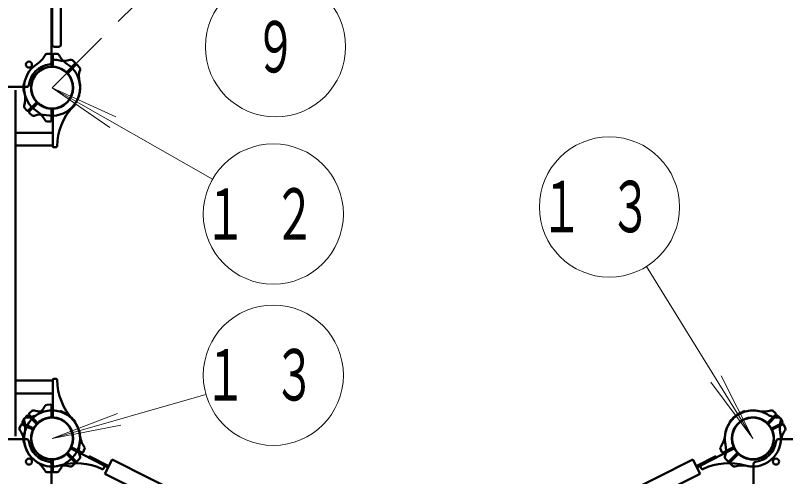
# Model space of a CAD drawing. Units: millimetres on the paper, scale 1:50. Extents: x -385 to 0, y -594 to 267.
# Drawn here: x -225.25 to -192.28, y 145.39 to 165.11 of the extents above; entities that cross this region are included whole.
import ezdxf
from ezdxf.enums import TextEntityAlignment as Align

# ---------------------------------------------------------------- set-up
doc = ezdxf.new("R2010")
doc.units = ezdxf.units.MM
doc.linetypes.add('USER2', pattern=[6, 3, -1, 1, -1])
doc.layers.add('LY_1', color=140, linetype='Continuous', lineweight=50)
doc.styles.add('ＭＳ ゴシック', font='')
doc.styles.get('ＭＳ ゴシック').set_extended_font_data('MS Gothic')

msp = doc.modelspace()

# ---------------------------------------------------------------- linework, layer by layer
at = {"layer": 'LY_1'}
for p, q in [((-223.683, 163.866), (-223.683, 175.166)), ((-223.303, 163.866), (-223.303, 175.166)), ((-223.713, 169.516), (-223.713, 163.108)), ((-223.403, 163.766), (-223.583, 163.766)), ((-223.755, 163.465), (-223.912, 163.459)), ((-223.713, 162.954), (-223.713, 163.425)), ((-223.653, 162.954), (-223.653, 163.425)), ((-223.612, 163.465), (-223.467, 163.46)), ((-223.042, 162.7), (-222.709, 163.033)), ((-222.999, 162.658), (-222.666, 162.991)), ((-222.71, 163.091), (-222.816, 163.19)), ((-222.609, 162.99), (-222.509, 162.883)), ((-224.867, 162.216), (-224.87, 162.216)), ((-231.183, 162.046), (-224.776, 162.046)), ((-225.253, 147.116), (-225.253, 161.916)), ((-224.867, 161.816), (-224.87, 161.816)), ((-224.367, 161.374), (-224.701, 161.041)), ((-224.325, 161.332), (-224.658, 160.999)), ((-222.705, 161.321), (-222.703, 161.319)), ((-224.758, 161.042), (-224.865, 161.157)), ((-224.657, 160.941), (-224.542, 160.834)), ((-223.713, 161.079), (-223.713, 160.608)), ((-223.653, 161.079), (-223.653, 159.507)), ((-222.988, 161.038), (-222.986, 161.036)), ((-223.755, 160.568), (-223.9, 160.573)), ((-223.653, 160.088), (-225.253, 160.088)), ((-223.653, 159.544), (-225.253, 159.544)), ((-223.611, 159.467), (-223.506, 159.473)), ((-223.653, 149.488), (-225.253, 149.488)), ((-223.653, 147.954), (-223.653, 149.525)), ((-223.611, 149.565), (-223.506, 149.559)), ((-223.653, 148.944), (-225.253, 148.944)), ((-223.755, 148.465), (-223.9, 148.46)), ((-223.713, 147.954), (-223.713, 148.425)), ((-224.657, 148.091), (-224.542, 148.198)), ((-223.333, 148.164), (-223.332, 148.167)), ((-194.034, 148.164), (-194.035, 148.167)), ((-192.71, 148.091), (-192.825, 148.198)), ((-224.947, 147.728), (-224.872, 147.866)), ((-224.758, 147.99), (-224.865, 147.875)), ((-224.367, 147.658), (-224.701, 147.991)), ((-224.325, 147.7), (-224.658, 148.033)), ((-222.988, 147.994), (-222.986, 147.996)), ((-222.975, 147.985), (-222.974, 147.988)), ((-222.705, 147.711), (-222.703, 147.714)), ((-194.661, 147.711), (-194.664, 147.714)), ((-194.391, 147.985), (-194.393, 147.988)), ((-194.379, 147.994), (-194.381, 147.996)), ((-193.042, 147.7), (-192.709, 148.033)), ((-192.999, 147.658), (-192.666, 147.991)), ((-192.609, 147.99), (-192.501, 147.875)), ((-192.42, 147.728), (-192.495, 147.866)), ((-225.011, 147.6), (-225.071, 147.468)), ((-224.535, 147.408), (-224.957, 147.619)), ((-224.508, 147.462), (-224.93, 147.673)), ((-192.858, 147.462), (-192.437, 147.673)), ((-192.831, 147.408), (-192.41, 147.619)), ((-192.356, 147.6), (-192.295, 147.468)), ((-224.867, 147.216), (-224.87, 147.216)), ((-231.183, 146.986), (-224.776, 146.986)), ((-224.867, 146.816), (-224.87, 146.816)), ((-186.183, 146.986), (-192.591, 146.986)), ((-222.858, 146.57), (-221.453, 145.867)), ((-222.831, 146.624), (-222.41, 146.413)), ((-222.356, 146.432), (-222.295, 146.565)), ((-194.508, 146.57), (-195.914, 145.867)), ((-195.011, 146.432), (-195.071, 146.565)), ((-194.535, 146.624), (-194.957, 146.413)), ((-223.713, 146.079), (-223.713, 145.608)), ((-223.653, 146.079), (-223.653, 145.608)), ((-223.042, 146.332), (-222.709, 145.999)), ((-222.999, 146.374), (-222.666, 146.041)), ((-222.609, 146.042), (-222.509, 146.149)), ((-222.123, 146.2), (-222.095, 146.258)), ((-221.283, 145.78), (-222.123, 146.2)), ((-221.254, 145.837), (-222.095, 146.258)), ((-221.42, 133.528), (-196.25, 146.113)), ((-221.42, 145.505), (-221.116, 146.113)), ((-208.683, 139.896), (-221.116, 146.113)), ((-195.946, 145.505), (-196.25, 146.113)), ((-196.113, 145.837), (-195.272, 146.258)), ((-196.084, 145.78), (-195.243, 146.2)), ((-195.243, 146.2), (-195.272, 146.258)), ((-194.758, 146.042), (-194.857, 146.149)), ((-194.367, 146.374), (-194.701, 146.041)), ((-194.325, 146.332), (-194.658, 145.999)), ((-223.713, 139.516), (-223.713, 145.924)), ((-222.71, 145.941), (-222.816, 145.842)), ((-221.436, 145.812), (-221.488, 145.72)), ((-195.931, 145.812), (-195.879, 145.72)), ((-194.657, 145.941), (-194.551, 145.842)), ((-193.653, 139.516), (-193.653, 145.924)), ((-223.755, 145.568), (-223.912, 145.573)), ((-223.612, 145.568), (-223.467, 145.573)), ((-209.444, 139.516), (-221.42, 145.505)), ((-221.116, 132.919), (-195.946, 145.505))]:
    msp.add_line(p, q, dxfattribs=at)
at = {"layer": 'LY_1', "color": 7, "linetype": 'USER2', "lineweight": 13}
msp.add_line((-223.683, 162.016), (-211.887, 173.812), dxfattribs=at)
at = {"layer": 'LY_1', "color": 7, "lineweight": 13}
for p, q in [((-223.683, 162.016), (-220.958, 160.763)), ((-223.683, 162.016), (-221.217, 160.308)), ((-216.818, 158.1), (-223.683, 162.016)), ((-198.243, 154.364), (-193.683, 147.016)), ((-193.683, 147.016), (-195.037, 149.693)), ((-193.683, 147.016), (-195.481, 149.418)), ((-217.097, 148.896), (-223.683, 147.016)), ((-223.683, 147.016), (-220.881, 148.088)), ((-223.683, 147.016), (-220.738, 147.585))]:
    msp.add_line(p, q, dxfattribs=at)
for centre in [(-214.117, 163.767), (-199.825, 156.914), (-214.212, 156.614), (-214.212, 149.72)]:
    msp.add_circle(centre, 3, dxfattribs=at)
at = {"layer": 'LY_1'}
for centre, radius in [((-224.673, 163.006), 0.13), ((-223.683, 162.016), 0.891), ((-223.683, 147.016), 0.891), ((-223.683, 147.016), 0.891), ((-193.683, 147.016), 0.891), ((-224.673, 146.026), 0.13), ((-192.693, 146.026), 0.13)]:
    msp.add_circle(centre, radius, dxfattribs=at)
for centre, radius, start, end in [((-223.583, 163.866), 0.1, 180, 270), ((-223.403, 163.866), 0.1, 270, 360), ((-224.873, 163.867), 1, 302.7272, 332.5412), ((-223.897, 163.36), 0.1, 92, 152.5412), ((-223.753, 163.425), 0.04, 0, 92), ((-223.683, 162.016), 1.2, 77.7272, 91.4325), ((-223.613, 163.425), 0.04, 88, 180), ((-223.47, 163.36), 0.1, 27.4588, 88), ((-223.47, 163.36), 0.1, 27.4588, 88), ((-223.216, 164.166), 1, 257.7272, 287.5412), ((-222.494, 163.867), 1, 207.4588, 237.2728), ((-222.884, 163.117), 0.1, 47, 107.5412), ((-223.683, 162.016), 1.2, 122.7272, 180), ((-223.683, 162.016), 1, 96.7872, 173.2128), ((-223.683, 162.016), 0.9, 94.2707, 180), ((-223.683, 162.016), 0.9, 49.2707, 135), ((-223.813, 163.108), 0.1, 276.7872, 0), ((-223.753, 162.954), 0.04, 274.2707, 0), ((-223.613, 162.954), 0.04, 180, 265.7293), ((-223.683, 162.016), 0.9, 0, 85.7293), ((-223.683, 162.016), 1.2, 0, 57.2728), ((-222.737, 163.062), 0.04, 315, 47), ((-222.638, 162.963), 0.04, 43, 135), ((-222.582, 162.815), 0.1, 342.4588, 43), ((-223.683, 162.016), 0.9, 135, 220.7293), ((-223.07, 162.728), 0.04, 229.2707, 315), ((-223.683, 162.016), 0.9, 315, 40.7293), ((-222.971, 162.629), 0.04, 135, 220.7293), ((-221.534, 162.484), 1, 162.4588, 192.2728), ((-224.87, 162.196), 0.02, 90, 171.3731), ((-223.683, 162.016), 1.2, 315, 12.2728), ((-223.683, 162.016), 1.22, 171.3731, 180), ((-223.683, 162.016), 1.22, 180, 188.6269), ((-223.683, 162.016), 1.2, 178.5675, 192.2728), ((-223.683, 162.016), 1.2, 180, 237.2728), ((-224.776, 162.146), 0.1, 270, 353.2128), ((-223.683, 162.016), 0.9, 180, 265.7293), ((-223.683, 162.016), 0.9, 274.2707, 0), ((-223.683, 162.016), 1.2, 317.7828, 0), ((-224.87, 161.836), 0.02, 188.6269, 270), ((-225.833, 161.548), 1, 342.4588, 12.2728), ((-224.784, 161.217), 0.1, 162.4588, 223), ((-224.396, 161.403), 0.04, 315, 40.7293), ((-224.297, 161.304), 0.04, 49.2707, 135), ((-223.683, 162.016), 0.9, 229.2707, 315), ((-223.683, 162.016), 1.22, 315, 323.6269), ((-222.717, 161.304), 0.02, 323.6269, 45), ((-224.729, 161.07), 0.04, 223, 315), ((-224.63, 160.971), 0.04, 135, 227), ((-224.873, 160.165), 1, 27.4588, 57.2728), ((-223.683, 162.016), 1.2, 257.7272, 315), ((-223.753, 161.079), 0.04, 0, 85.7293), ((-223.613, 161.079), 0.04, 94.2707, 180), ((-220.869, 159.463), 2.6, 137.7828, 178.9159), ((-222.972, 161.05), 0.02, 225, 306.3731), ((-223.683, 162.016), 1.22, 306.3731, 315), ((-224.483, 160.915), 0.1, 227, 287.5412), ((-224.151, 159.866), 1, 77.7272, 107.5412), ((-223.897, 160.673), 0.1, 207.4588, 268), ((-223.753, 160.608), 0.04, 268, 0), ((-223.613, 159.507), 0.04, 180, 273), ((-223.509, 159.513), 0.04, 273, 358.9158), ((-223.613, 149.525), 0.04, 87, 180), ((-223.509, 149.52), 0.04, 1.0841, 87), ((-220.869, 149.57), 2.6, 181.0842, 222.2172), ((-224.873, 148.867), 1, 302.7272, 332.5412), ((-223.897, 148.36), 0.1, 92, 152.5412), ((-223.753, 148.425), 0.04, 0, 92), ((-224.807, 148.908), 1, 270.8938, 300.7077), ((-224.63, 148.062), 0.04, 133, 225), ((-224.483, 148.117), 0.1, 72.4588, 133), ((-224.151, 149.166), 1, 252.4588, 282.2728), ((-223.683, 147.016), 1.2, 63.435, 120.7078), ((-223.683, 147.016), 1.2, 45, 102.2728), ((-223.314, 148.158), 0.02, 72.0619, 153.4349), ((-223.683, 147.016), 1.22, 63.435, 72.0619), ((-223.683, 147.016), 1.2, 6.1621, 63.435), ((-223.683, 147.016), 1.22, 54.808, 63.435), ((-193.683, 147.016), 1.2, 116.565, 173.8379), ((-193.683, 147.016), 1.2, 77.7272, 135), ((-193.683, 147.016), 1.22, 116.565, 125.192), ((-193.683, 147.016), 1.22, 107.9381, 116.565), ((-193.683, 147.016), 1.2, 59.2923, 116.565), ((-194.053, 148.158), 0.02, 26.565, 107.9381), ((-193.216, 149.166), 1, 257.7272, 287.5412), ((-192.56, 148.908), 1, 239.2922, 269.1062), ((-192.884, 148.117), 0.1, 47, 107.5412), ((-192.737, 148.062), 0.04, 315, 47), ((-224.912, 147.709), 0.04, 151.4349, 243.4349), ((-224.784, 147.815), 0.1, 137, 197.5412), ((-223.683, 147.016), 1.2, 122.7272, 180), ((-225.833, 147.484), 1, 347.7272, 17.5412), ((-224.79, 147.808), 0.1, 90.8938, 151.4349), ((-224.729, 147.963), 0.04, 45, 137), ((-223.683, 147.016), 0.9, 94.2707, 180), ((-223.683, 147.016), 0.9, 63.435, 149.1643), ((-223.683, 147.016), 0.9, 45, 130.7293), ((-223.753, 147.954), 0.04, 274.2707, 0), ((-223.613, 147.954), 0.04, 180, 265.7293), ((-223.683, 147.016), 0.9, 0, 85.7293), ((-223.683, 147.016), 0.9, 337.7056, 63.435), ((-222.972, 147.982), 0.02, 53.6269, 135), ((-222.992, 147.997), 0.02, 333.435, 54.808), ((-223.683, 147.016), 1.22, 45, 53.6269), ((-223.683, 147.016), 1.2, 347.7272, 45), ((-223.683, 147.016), 1.22, 36.3731, 45), ((-223.683, 147.016), 1.2, 0, 42.2172), ((-222.717, 147.728), 0.02, 315, 36.3731), ((-193.683, 147.016), 1.2, 135, 192.2728), ((-194.65, 147.728), 0.02, 143.6269, 225), ((-193.683, 147.016), 1.22, 135, 143.6269), ((-193.683, 147.016), 0.9, 116.565, 202.2944), ((-193.683, 147.016), 1.22, 126.3731, 135), ((-194.395, 147.982), 0.02, 45, 126.3731), ((-194.375, 147.997), 0.02, 125.192, 206.5651), ((-193.683, 147.016), 0.9, 49.2707, 135), ((-193.683, 147.016), 0.9, 30.8357, 116.565), ((-192.638, 147.963), 0.04, 43, 135), ((-192.577, 147.808), 0.1, 28.565, 89.1062), ((-191.534, 147.484), 1, 162.4588, 192.2728), ((-192.582, 147.815), 0.1, 342.4588, 43), ((-192.455, 147.709), 0.04, 296.565, 28.565), ((-224.98, 147.426), 0.1, 155.4349, 215.9761), ((-224.98, 147.426), 0.1, 155.4349, 215.9761), ((-224.975, 147.583), 0.04, 63.435, 155.4349), ((-223.683, 147.016), 0.9, 139.2707, 225), ((-224.553, 147.373), 0.04, 337.7056, 63.435), ((-224.49, 147.498), 0.04, 243.4349, 329.1643), ((-224.396, 147.629), 0.04, 319.2707, 45), ((-224.297, 147.728), 0.04, 225, 310.7293), ((-223.683, 147.016), 0.9, 319.2707, 45), ((-193.683, 147.016), 0.9, 135, 220.7293), ((-193.07, 147.728), 0.04, 229.2707, 315), ((-193.683, 147.016), 0.9, 315, 40.7293), ((-192.971, 147.629), 0.04, 135, 220.7293), ((-192.876, 147.498), 0.04, 210.8357, 296.565), ((-192.814, 147.373), 0.04, 116.565, 202.2944), ((-192.392, 147.583), 0.04, 24.565, 116.565), ((-192.386, 147.426), 0.1, 324.0239, 24.565), ((-192.386, 147.426), 0.1, 324.0239, 24.565), ((-225.871, 146.78), 1, 6.1621, 35.9761), ((-223.683, 147.016), 1.22, 171.3731, 180), ((-224.87, 147.196), 0.02, 90, 171.3731), ((-223.683, 147.016), 1.2, 167.7272, 181.4325), ((-223.683, 147.016), 0.9, 157.7056, 243.4349), ((-221.496, 147.252), 1, 186.1621, 215.9761), ((-195.871, 147.252), 1, 324.0239, 353.8379), ((-193.683, 147.016), 0.9, 296.565, 22.2944), ((-193.683, 147.016), 1.2, 358.5675, 12.2728), ((-191.496, 146.78), 1, 144.0239, 173.8379), ((-223.683, 147.016), 1.22, 180, 188.6269), ((-224.87, 146.836), 0.02, 188.6269, 270), ((-223.683, 147.016), 1.2, 180, 237.2728), ((-223.683, 147.016), 1.2, 186.1621, 243.4349), ((-224.776, 146.886), 0.1, 6.7872, 90), ((-223.683, 147.016), 1, 186.7872, 263.2128), ((-223.683, 147.016), 0.9, 180, 265.7293), ((-223.683, 147.016), 0.9, 274.2707, 0), ((-223.683, 147.016), 1.2, 302.7272, 0), ((-221.534, 146.548), 1, 167.7272, 197.5412), ((-195.833, 146.548), 1, 342.4588, 12.2728), ((-193.683, 147.016), 1, 276.7872, 353.2128), ((-193.683, 147.016), 1.2, 296.565, 353.8379), ((-192.591, 146.886), 0.1, 90, 173.2128), ((-223.683, 147.016), 0.9, 243.4349, 329.1643), ((-222.971, 146.403), 0.04, 139.2707, 225), ((-222.876, 146.534), 0.04, 63.435, 149.1643), ((-222.814, 146.66), 0.04, 157.7056, 243.4349), ((-222.392, 146.449), 0.04, 243.4349, 335.435), ((-222.386, 146.606), 0.1, 335.435, 35.9761), ((-194.98, 146.606), 0.1, 144.0239, 204.5651), ((-194.975, 146.449), 0.04, 204.5651, 296.565), ((-194.553, 146.66), 0.04, 296.565, 22.2944), ((-194.49, 146.534), 0.04, 30.8357, 116.565), ((-193.683, 147.016), 0.9, 210.8357, 296.565), ((-194.396, 146.403), 0.04, 315, 40.7293), ((-223.683, 147.016), 0.9, 225, 310.7293), ((-223.753, 146.079), 0.04, 0, 85.7293), ((-223.613, 146.079), 0.04, 94.2707, 180), ((-223.07, 146.304), 0.04, 45, 130.7293), ((-222.582, 146.217), 0.1, 317, 17.5412), ((-194.784, 146.217), 0.1, 162.4588, 223), ((-194.297, 146.304), 0.04, 49.2707, 135), ((-193.683, 147.016), 0.9, 229.2707, 315), ((-224.873, 145.165), 1, 27.4588, 57.2728), ((-223.683, 147.016), 1.2, 243.4349, 285.6522), ((-223.813, 145.924), 0.1, 0, 83.2128), ((-223.683, 147.016), 1.2, 268.5675, 282.2728), ((-223.216, 144.866), 1, 72.4588, 102.2728), ((-222.494, 145.165), 1, 122.7272, 152.5412), ((-222.658, 143.357), 2.6, 64.5191, 105.6522), ((-222.884, 145.915), 0.1, 252.4588, 313), ((-222.737, 145.971), 0.04, 313, 45), ((-222.638, 146.07), 0.04, 225, 317), ((-221.471, 145.831), 0.04, 330.435, 63.435), ((-195.896, 145.831), 0.04, 116.565, 209.5651), ((-194.709, 143.357), 2.6, 74.3478, 115.4809), ((-194.729, 146.07), 0.04, 223, 315), ((-194.63, 145.971), 0.04, 135, 227), ((-194.483, 145.915), 0.1, 227, 287.5412), ((-194.151, 144.866), 1, 77.7272, 107.5412), ((-193.683, 147.016), 1.2, 254.3478, 296.565), ((-193.683, 147.016), 1.2, 257.7272, 271.4325), ((-193.553, 145.924), 0.1, 96.7872, 180), ((-223.897, 145.673), 0.1, 207.4588, 268), ((-223.753, 145.608), 0.04, 268, 0), ((-223.613, 145.608), 0.04, 180, 272), ((-223.47, 145.673), 0.1, 272, 332.5412), ((-223.47, 145.673), 0.1, 272, 332.5412), ((-221.522, 145.74), 0.04, 244.5191, 330.435), ((-195.844, 145.74), 0.04, 209.5651, 295.4809)]:
    msp.add_arc(centre, radius, start, end, dxfattribs=at)

# ---------------------------------------------------------------- texts
at = {"layer": 'LY_1', "color": 7, "style": 'ＭＳ ゴシック', "width": 0.6}
msp.add_text('９', height=2.199, dxfattribs=at).set_placement((-214.117, 163.767), align=Align.MIDDLE_CENTER)
at = {"layer": 'LY_1', "color": 7, "char_height": 2.199, "attachment_point": 5, "style": 'ＭＳ ゴシック'}
for s, insert in [('\\T1.64;\\W0.6;１３', (-199.825, 156.914)), ('\\T1.64;\\W0.6;１２', (-214.212, 156.614)), ('\\T1.64;\\W0.6;１３', (-214.212, 149.72))]:
    msp.add_mtext(s, dxfattribs=dict(at, insert=insert))

doc.saveas('drawing.dxf')
